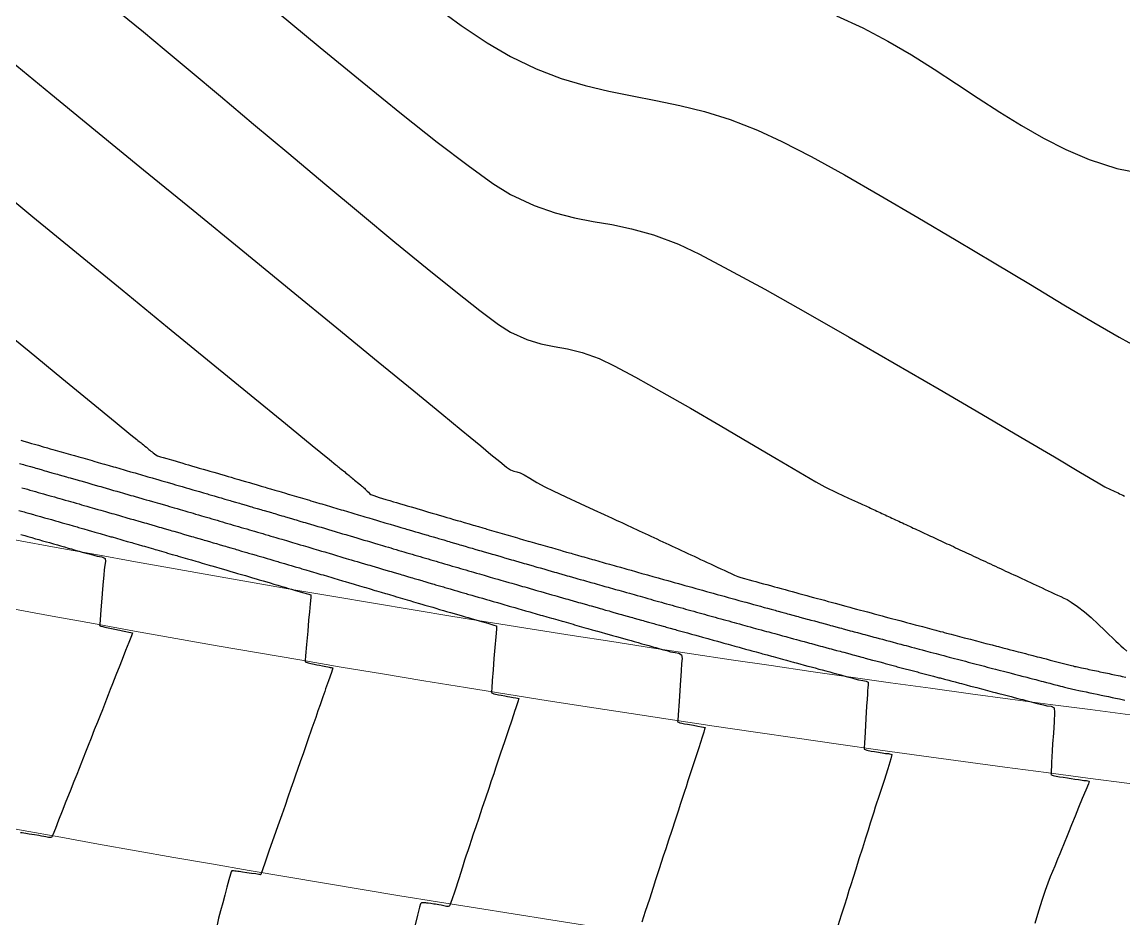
# Model space of a CAD drawing. Header units: millimetres. Extents: x 340454 to 342791, y 6993867 to 6995092.
# Drawn here: x 341342.68 to 341391.12, y 6994434.38 to 6994473.82 of the extents above; entities that cross this region are included whole.
import ezdxf

# ---------------------------------------------------------------- set-up
doc = ezdxf.new("R2010")
doc.units = ezdxf.units.MM
doc.header["$LTSCALE"] = 10
for name, color, linetype in [('T-HM-CURVA_INTERMEDIARIA', 45, 'Continuous'), ('T-HM-CURVA_MESTRA', 20, 'Continuous'), ('URB-Calçadas', 2, 'Continuous'), ('URB-Quadras', 3, 'Continuous')]:
    doc.layers.add(name, color=color, linetype=linetype)

msp = doc.modelspace()

# ---------------------------------------------------------------- linework, layer by layer
at = {"layer": 'T-HM-CURVA_INTERMEDIARIA', "color": 45, "linetype": 'Continuous', "lineweight": -3, "flags": 128}
for points, elevation in [([(341360.784, 6994474.553), (341361.989, 6994473.668), (341363.119, 6994472.909), (341364.149, 6994472.306), (341365.287, 6994471.762), (341366.378, 6994471.346), (341367.434, 6994471.029), (341368.47, 6994470.781), (341369.499, 6994470.573), (341370.534, 6994470.373), (341371.59, 6994470.153), (341372.678, 6994469.883), (341373.814, 6994469.533), (341375.009, 6994469.073), (341376.08, 6994468.573), (341377.369, 6994467.905), (341378.827, 6994467.102), (341380.408, 6994466.2), (341382.064, 6994465.231), (341383.747, 6994464.232), (341385.409, 6994463.235), (341387.004, 6994462.276), (341388.483, 6994461.388), (341389.799, 6994460.606), (341390.905, 6994459.964), (341391.753, 6994459.496)], 702), ([(341353.896, 6994474.269), (341355.786, 6994472.698), (341357.624, 6994471.189), (341359.356, 6994469.789), (341360.928, 6994468.547), (341362.286, 6994467.51), (341363.378, 6994466.727), (341364.149, 6994466.246), (341365.189, 6994465.755), (341366.113, 6994465.428), (341366.963, 6994465.212), (341367.779, 6994465.058), (341368.603, 6994464.916), (341369.476, 6994464.733), (341370.439, 6994464.461), (341371.532, 6994464.048), (341372.459, 6994463.608), (341373.749, 6994462.933), (341375.325, 6994462.071), (341377.114, 6994461.067), (341379.038, 6994459.969), (341381.022, 6994458.824), (341382.992, 6994457.677), (341384.872, 6994456.575), (341386.586, 6994455.566), (341388.059, 6994454.696), (341389.215, 6994454.01), (341389.979, 6994453.557), (341390.276, 6994453.383), (341390.527, 6994453.263), (341390.658, 6994453.205), (341390.723, 6994453.175), (341390.79, 6994453.144), (341390.858, 6994453.112), (341390.928, 6994453.079), (341391, 6994453.046), (341391.074, 6994453.011), (341391.149, 6994452.976)], 701), ([(341378.487, 6994474.097), (341379.641, 6994473.564), (341380.734, 6994472.987), (341381.776, 6994472.378), (341382.78, 6994471.748), (341383.754, 6994471.11), (341384.71, 6994470.476), (341385.658, 6994469.858), (341386.61, 6994469.267), (341387.575, 6994468.716), (341388.565, 6994468.216), (341389.59, 6994467.78), (341390.813, 6994467.387), (341391.94, 6994467.156)], 703), ([(341342.196, 6994472.096), (341343.952, 6994470.659), (341345.914, 6994469.053), (341348.018, 6994467.331), (341350.196, 6994465.547), (341352.384, 6994463.757), (341354.514, 6994462.013), (341356.521, 6994460.37), (341358.337, 6994458.883), (341359.898, 6994457.605), (341361.137, 6994456.591), (341361.988, 6994455.895), (341362.384, 6994455.571), (341362.852, 6994455.183), (341363.294, 6994454.812), (341363.679, 6994454.49), (341363.975, 6994454.25), (341364.149, 6994454.127), (341364.296, 6994454.071), (341364.423, 6994454.047), (341364.576, 6994454), (341364.753, 6994453.906), (341365.002, 6994453.757), (341365.309, 6994453.575), (341365.66, 6994453.383), (341366.033, 6994453.2), (341366.588, 6994452.94), (341367.216, 6994452.649), (341367.81, 6994452.376), (341368.263, 6994452.169), (341368.466, 6994452.077), (341368.585, 6994452.021), (341368.705, 6994451.965), (341368.825, 6994451.909), (341368.946, 6994451.853), (341369.068, 6994451.796), (341369.191, 6994451.739), (341369.313, 6994451.682), (341369.438, 6994451.624), (341369.562, 6994451.566), (341369.688, 6994451.508), (341369.814, 6994451.449), (341369.941, 6994451.39), (341370.068, 6994451.331), (341370.197, 6994451.27), (341370.326, 6994451.211), (341370.456, 6994451.15), (341370.587, 6994451.089), (341370.719, 6994451.028), (341370.851, 6994450.966), (341370.985, 6994450.904), (341371.118, 6994450.842), (341371.254, 6994450.778), (341371.389, 6994450.715), (341371.527, 6994450.652), (341371.664, 6994450.588), (341371.803, 6994450.523), (341371.942, 6994450.458), (341372.083, 6994450.392), (341372.224, 6994450.327), (341372.367, 6994450.26), (341372.51, 6994450.194), (341372.655, 6994450.126), (341372.799, 6994450.059), (341372.947, 6994449.99), (341373.093, 6994449.922), (341373.243, 6994449.853), (341373.391, 6994449.783), (341373.543, 6994449.713), (341373.698, 6994449.641), (341373.848, 6994449.571), (341373.993, 6994449.498), (341374.142, 6994449.434), (341374.282, 6994449.39), (341374.445, 6994449.348), (341374.638, 6994449.297), (341374.807, 6994449.251), (341374.942, 6994449.214), (341375.111, 6994449.167), (341375.28, 6994449.121), (341375.414, 6994449.084), (341375.584, 6994449.037), (341375.753, 6994448.991), (341375.887, 6994448.954), (341376.056, 6994448.908), (341376.226, 6994448.861), (341376.36, 6994448.825), (341376.529, 6994448.778), (341376.699, 6994448.732), (341376.833, 6994448.696), (341377.002, 6994448.649), (341377.172, 6994448.603), (341377.306, 6994448.567), (341377.475, 6994448.521), (341377.645, 6994448.475), (341377.779, 6994448.438), (341377.948, 6994448.392), (341378.118, 6994448.346), (341378.252, 6994448.31), (341378.421, 6994448.264), (341378.591, 6994448.218), (341378.725, 6994448.182), (341378.894, 6994448.136), (341379.064, 6994448.091), (341379.198, 6994448.054), (341379.367, 6994448.009), (341379.537, 6994447.963), (341379.671, 6994447.927), (341379.841, 6994447.881), (341380.01, 6994447.836), (341380.144, 6994447.8), (341380.314, 6994447.754), (341380.483, 6994447.709), (341380.618, 6994447.673), (341380.787, 6994447.628), (341380.956, 6994447.582), (341381.091, 6994447.547), (341381.26, 6994447.501), (341381.429, 6994447.456), (341381.564, 6994447.42), (341381.733, 6994447.375), (341381.948, 6994447.318), (341382.129, 6994447.27), (341382.206, 6994447.249), (341382.258, 6994447.236), (341382.368, 6994447.207), (341382.569, 6994447.153), (341382.68, 6994447.124), (341382.735, 6994447.109), (341382.844, 6994447.08), (341383.043, 6994447.028), (341383.153, 6994446.999), (341383.212, 6994446.983), (341383.32, 6994446.954), (341383.517, 6994446.902), (341383.626, 6994446.874), (341383.689, 6994446.857), (341383.894, 6994446.803), (341384.099, 6994446.749), (341384.166, 6994446.731), (341384.369, 6994446.678), (341384.572, 6994446.625), (341384.644, 6994446.606), (341384.844, 6994446.553), (341385.045, 6994446.5), (341385.121, 6994446.481), (341385.32, 6994446.429), (341385.519, 6994446.377), (341385.599, 6994446.356), (341385.795, 6994446.305), (341385.992, 6994446.253), (341386.077, 6994446.231), (341386.27, 6994446.181), (341386.465, 6994446.13), (341386.554, 6994446.107), (341386.672, 6994446.076), (341386.785, 6994446.047), (341386.841, 6994446.032), (341386.907, 6994446.015), (341386.994, 6994445.993), (341387.112, 6994445.962), (341387.301, 6994445.913), (341387.408, 6994445.885), (341387.459, 6994445.872), (341387.51, 6994445.859), (341387.693, 6994445.812), (341387.877, 6994445.764), (341387.933, 6994445.75), (341387.988, 6994445.735), (341388.166, 6994445.689), (341388.346, 6994445.643), (341388.406, 6994445.627), (341388.467, 6994445.612), (341388.64, 6994445.567), (341388.815, 6994445.522), (341388.88, 6994445.505), (341388.945, 6994445.489), (341389.012, 6994445.475), (341389.081, 6994445.46), (341389.252, 6994445.424), (341389.426, 6994445.387), (341389.499, 6994445.372), (341389.571, 6994445.357), (341389.738, 6994445.322), (341389.908, 6994445.286), (341389.984, 6994445.27), (341390.061, 6994445.254), (341390.224, 6994445.22), (341390.389, 6994445.185), (341390.47, 6994445.168), (341390.551, 6994445.151), (341390.709, 6994445.118), (341390.87, 6994445.084), (341390.956, 6994445.066), (341391.042, 6994445.048), (341391.195, 6994445.016)], 699), ([(341341.389, 6994466.703), (341343.149, 6994465.262), (341345.071, 6994463.689), (341347.075, 6994462.049), (341349.076, 6994460.41), (341350.995, 6994458.84), (341352.749, 6994457.405), (341354.255, 6994456.172), (341355.433, 6994455.208), (341356.2, 6994454.58), (341356.474, 6994454.356), (341356.513, 6994454.324), (341356.562, 6994454.284), (341356.611, 6994454.244), (341356.655, 6994454.208), (341356.705, 6994454.166), (341356.765, 6994454.118), (341356.811, 6994454.08), (341356.862, 6994454.038), (341356.92, 6994453.991), (341356.985, 6994453.938), (341357.059, 6994453.877), (341357.1, 6994453.843), (341357.144, 6994453.807), (341357.192, 6994453.768), (341357.243, 6994453.727), (341357.298, 6994453.682), (341357.357, 6994453.633), (341357.421, 6994453.58), (341357.491, 6994453.523), (341357.568, 6994453.46), (341357.609, 6994453.427), (341357.651, 6994453.392), (341357.69, 6994453.356), (341357.729, 6994453.319), (341357.77, 6994453.279), (341357.813, 6994453.238), (341357.858, 6994453.194), (341357.906, 6994453.147), (341357.956, 6994453.096), (341358.011, 6994453.046), (341358.141, 6994452.996), (341358.377, 6994452.916), (341358.524, 6994452.87), (341358.667, 6994452.829), (341358.844, 6994452.778), (341359.011, 6994452.729), (341359.143, 6994452.689), (341359.31, 6994452.64), (341359.478, 6994452.591), (341359.61, 6994452.551), (341359.778, 6994452.502), (341359.945, 6994452.453), (341360.077, 6994452.414), (341360.245, 6994452.365), (341360.412, 6994452.315), (341360.545, 6994452.276), (341360.712, 6994452.227), (341360.879, 6994452.178), (341361.012, 6994452.139), (341361.179, 6994452.09), (341361.347, 6994452.041), (341361.479, 6994452.002), (341361.647, 6994451.953), (341361.814, 6994451.904), (341361.947, 6994451.866), (341362.115, 6994451.817), (341362.328, 6994451.755), (341362.506, 6994451.703), (341362.583, 6994451.68), (341362.633, 6994451.666), (341362.742, 6994451.634), (341362.942, 6994451.576), (341363.051, 6994451.544), (341363.106, 6994451.528), (341363.214, 6994451.497), (341363.412, 6994451.439), (341363.521, 6994451.408), (341363.579, 6994451.391), (341363.687, 6994451.36), (341363.883, 6994451.303), (341363.991, 6994451.272), (341364.053, 6994451.254), (341364.257, 6994451.195), (341364.462, 6994451.136), (341364.526, 6994451.117), (341364.729, 6994451.059), (341364.933, 6994451), (341365, 6994450.981), (341365.201, 6994450.923), (341365.404, 6994450.864), (341365.473, 6994450.845), (341365.674, 6994450.787), (341365.875, 6994450.729), (341365.947, 6994450.709), (341366.146, 6994450.652), (341366.346, 6994450.594), (341366.421, 6994450.573), (341366.619, 6994450.516), (341366.818, 6994450.46), (341366.895, 6994450.438), (341367.092, 6994450.381), (341367.289, 6994450.325), (341367.369, 6994450.302), (341367.564, 6994450.247), (341367.76, 6994450.191), (341367.843, 6994450.168), (341368.037, 6994450.112), (341368.232, 6994450.057), (341368.317, 6994450.033), (341368.51, 6994449.978), (341368.703, 6994449.924), (341368.792, 6994449.899), (341368.983, 6994449.845), (341369.175, 6994449.79), (341369.266, 6994449.765), (341369.456, 6994449.711), (341369.646, 6994449.657), (341369.741, 6994449.631), (341369.929, 6994449.578), (341370.118, 6994449.525), (341370.167, 6994449.511), (341370.216, 6994449.497), (341370.402, 6994449.445), (341370.59, 6994449.392), (341370.64, 6994449.378), (341370.69, 6994449.364), (341370.876, 6994449.312), (341371.062, 6994449.26), (341371.113, 6994449.245), (341371.165, 6994449.231), (341371.349, 6994449.18), (341371.533, 6994449.128), (341371.587, 6994449.113), (341371.64, 6994449.098), (341371.822, 6994449.047), (341372.005, 6994448.996), (341372.06, 6994448.981), (341372.116, 6994448.966), (341372.296, 6994448.916), (341372.477, 6994448.865), (341372.534, 6994448.849), (341372.591, 6994448.834), (341372.769, 6994448.784), (341372.949, 6994448.734), (341373.008, 6994448.718), (341373.066, 6994448.702), (341373.243, 6994448.653), (341373.421, 6994448.603), (341373.481, 6994448.587), (341373.542, 6994448.57), (341373.717, 6994448.522), (341373.893, 6994448.473), (341373.955, 6994448.456), (341374.017, 6994448.438), (341374.191, 6994448.391), (341374.365, 6994448.343), (341374.429, 6994448.325), (341374.493, 6994448.307), (341374.664, 6994448.26), (341374.837, 6994448.213), (341374.903, 6994448.195), (341374.969, 6994448.176), (341375.138, 6994448.13), (341375.309, 6994448.083), (341375.377, 6994448.065), (341375.445, 6994448.046), (341375.612, 6994448), (341375.781, 6994447.954), (341375.851, 6994447.935), (341375.921, 6994447.916), (341376.086, 6994447.87), (341376.253, 6994447.825), (341376.325, 6994447.805), (341376.397, 6994447.785), (341376.56, 6994447.741), (341376.725, 6994447.696), (341376.799, 6994447.676), (341376.873, 6994447.656), (341377.034, 6994447.612), (341377.197, 6994447.568), (341377.273, 6994447.547), (341377.35, 6994447.526), (341377.509, 6994447.483), (341377.669, 6994447.44), (341377.747, 6994447.418), (341377.826, 6994447.397), (341377.983, 6994447.354), (341378.141, 6994447.312), (341378.222, 6994447.29), (341378.303, 6994447.268), (341378.457, 6994447.226), (341378.613, 6994447.184), (341378.696, 6994447.162), (341378.78, 6994447.139), (341378.931, 6994447.098), (341379.085, 6994447.057), (341379.171, 6994447.034), (341379.256, 6994447.011), (341379.406, 6994446.97), (341379.557, 6994446.93), (341379.645, 6994446.906), (341379.733, 6994446.882), (341379.88, 6994446.843), (341380.029, 6994446.803), (341380.12, 6994446.779), (341380.21, 6994446.754), (341380.355, 6994446.716), (341380.501, 6994446.677), (341380.594, 6994446.652), (341380.687, 6994446.627), (341380.829, 6994446.589), (341380.973, 6994446.551), (341381.069, 6994446.525), (341381.165, 6994446.499), (341381.304, 6994446.462), (341381.444, 6994446.425), (341381.543, 6994446.399), (341381.642, 6994446.372), (341381.778, 6994446.336), (341381.916, 6994446.299), (341382.018, 6994446.272), (341382.119, 6994446.245), (341382.253, 6994446.21), (341382.388, 6994446.174), (341382.493, 6994446.146), (341382.597, 6994446.119), (341382.727, 6994446.084), (341382.86, 6994446.049), (341382.967, 6994446.021), (341383.075, 6994445.992), (341383.202, 6994445.959), (341383.332, 6994445.925), (341383.442, 6994445.895), (341383.552, 6994445.866), (341383.676, 6994445.834), (341383.803, 6994445.8), (341383.917, 6994445.77), (341384.03, 6994445.741), (341384.151, 6994445.709), (341384.275, 6994445.676), (341384.392, 6994445.646), (341384.508, 6994445.615), (341384.626, 6994445.584), (341384.747, 6994445.553), (341384.868, 6994445.521), (341384.986, 6994445.49), (341385.102, 6994445.459), (341385.218, 6994445.429), (341385.343, 6994445.397), (341385.465, 6994445.365), (341385.577, 6994445.335), (341385.689, 6994445.306), (341385.818, 6994445.273), (341385.943, 6994445.24), (341386.052, 6994445.212), (341386.161, 6994445.183), (341386.307, 6994445.145), (341386.421, 6994445.116), (341386.485, 6994445.099), (341386.548, 6994445.083), (341386.633, 6994445.061), (341386.708, 6994445.041), (341386.791, 6994445.02), (341386.843, 6994445.006), (341386.9, 6994444.991), (341386.986, 6994444.969), (341387.101, 6994444.939), (341387.242, 6994444.903), (341387.378, 6994444.868), (341387.474, 6994444.843), (341387.57, 6994444.818), (341387.716, 6994444.78), (341387.857, 6994444.744), (341387.948, 6994444.72), (341388.039, 6994444.697), (341388.189, 6994444.658), (341388.336, 6994444.621), (341388.422, 6994444.598), (341388.508, 6994444.576), (341388.628, 6994444.544), (341388.815, 6994444.497), (341389.01, 6994444.455), (341389.134, 6994444.43), (341389.215, 6994444.413), (341389.297, 6994444.396), (341389.462, 6994444.361), (341389.624, 6994444.327), (341389.701, 6994444.311), (341389.778, 6994444.294), (341389.947, 6994444.259), (341390.114, 6994444.224), (341390.187, 6994444.208), (341390.26, 6994444.193), (341390.433, 6994444.157), (341390.604, 6994444.121), (341390.673, 6994444.107), (341390.742, 6994444.092), (341390.919, 6994444.055), (341391.093, 6994444.019), (341391.159, 6994444.005)], 698), ([(341341.49, 6994460.567), (341342.986, 6994459.342), (341344.43, 6994458.161), (341345.724, 6994457.102), (341346.77, 6994456.247), (341347.469, 6994455.674), (341347.725, 6994455.465), (341347.773, 6994455.426), (341347.827, 6994455.381), (341347.868, 6994455.348), (341347.913, 6994455.311), (341347.963, 6994455.27), (341348.018, 6994455.225), (341348.078, 6994455.176), (341348.146, 6994455.121), (341348.22, 6994455.06), (341348.26, 6994455.027), (341348.303, 6994454.992), (341348.348, 6994454.955), (341348.395, 6994454.917), (341348.445, 6994454.876), (341348.498, 6994454.832), (341348.555, 6994454.786), (341348.64, 6994454.752), (341348.771, 6994454.704), (341348.878, 6994454.672), (341349.045, 6994454.624), (341349.243, 6994454.567), (341349.408, 6994454.52), (341349.538, 6994454.482), (341349.703, 6994454.434), (341349.869, 6994454.386), (341350.002, 6994454.347), (341350.17, 6994454.298), (341350.337, 6994454.25), (341350.47, 6994454.211), (341350.637, 6994454.162), (341350.804, 6994454.114), (341350.937, 6994454.075), (341351.104, 6994454.026), (341351.272, 6994453.978), (341351.404, 6994453.939), (341351.571, 6994453.89), (341351.739, 6994453.841), (341351.871, 6994453.802), (341352.039, 6994453.753), (341352.206, 6994453.705), (341352.339, 6994453.666), (341352.506, 6994453.617), (341352.673, 6994453.568), (341352.806, 6994453.529), (341352.973, 6994453.48), (341353.185, 6994453.417), (341353.364, 6994453.365), (341353.44, 6994453.342), (341353.491, 6994453.328), (341353.6, 6994453.296), (341353.798, 6994453.237), (341353.907, 6994453.205), (341353.963, 6994453.189), (341354.071, 6994453.157), (341354.267, 6994453.099), (341354.375, 6994453.067), (341354.435, 6994453.05), (341354.638, 6994452.99), (341354.842, 6994452.93), (341354.908, 6994452.91), (341355.108, 6994452.851), (341355.309, 6994452.791), (341355.38, 6994452.771), (341355.578, 6994452.712), (341355.776, 6994452.653), (341355.852, 6994452.631), (341356.047, 6994452.573), (341356.243, 6994452.515), (341356.324, 6994452.491), (341356.517, 6994452.434), (341356.71, 6994452.376), (341356.797, 6994452.351), (341356.987, 6994452.294), (341357.178, 6994452.237), (341357.269, 6994452.21), (341357.462, 6994452.153), (341357.654, 6994452.096), (341357.741, 6994452.069), (341357.925, 6994452.015), (341358.112, 6994451.959), (341358.163, 6994451.944), (341358.214, 6994451.929), (341358.396, 6994451.875), (341358.579, 6994451.821), (341358.633, 6994451.805), (341358.686, 6994451.789), (341358.866, 6994451.736), (341359.046, 6994451.683), (341359.103, 6994451.666), (341359.159, 6994451.65), (341359.336, 6994451.597), (341359.514, 6994451.545), (341359.573, 6994451.527), (341359.632, 6994451.51), (341359.806, 6994451.459), (341359.981, 6994451.407), (341360.043, 6994451.389), (341360.105, 6994451.371), (341360.276, 6994451.321), (341360.449, 6994451.27), (341360.514, 6994451.251), (341360.578, 6994451.232), (341360.747, 6994451.182), (341360.917, 6994451.133), (341360.984, 6994451.113), (341361.051, 6994451.093), (341361.217, 6994451.045), (341361.385, 6994450.996), (341361.455, 6994450.975), (341361.525, 6994450.955), (341361.688, 6994450.907), (341361.853, 6994450.859), (341361.926, 6994450.838), (341361.998, 6994450.817), (341362.159, 6994450.77), (341362.321, 6994450.722), (341362.397, 6994450.701), (341362.472, 6994450.679), (341362.63, 6994450.633), (341362.79, 6994450.586), (341362.868, 6994450.564), (341362.945, 6994450.541), (341363.102, 6994450.496), (341363.26, 6994450.45), (341363.339, 6994450.427), (341363.419, 6994450.404), (341363.573, 6994450.359), (341363.729, 6994450.314), (341363.811, 6994450.29), (341363.893, 6994450.267), (341364.046, 6994450.223), (341364.2, 6994450.178), (341364.283, 6994450.154), (341364.367, 6994450.13), (341364.518, 6994450.086), (341364.671, 6994450.042), (341364.756, 6994450.018), (341364.841, 6994449.993), (341364.991, 6994449.95), (341365.141, 6994449.907), (341365.228, 6994449.882), (341365.315, 6994449.857), (341365.463, 6994449.815), (341365.612, 6994449.772), (341365.701, 6994449.746), (341365.789, 6994449.721), (341365.936, 6994449.679), (341366.083, 6994449.637), (341366.173, 6994449.611), (341366.264, 6994449.585), (341366.408, 6994449.544), (341366.554, 6994449.502), (341366.646, 6994449.476), (341366.738, 6994449.45), (341366.881, 6994449.409), (341367.025, 6994449.368), (341367.119, 6994449.341), (341367.213, 6994449.315), (341367.354, 6994449.275), (341367.496, 6994449.234), (341367.592, 6994449.207), (341367.688, 6994449.18), (341367.826, 6994449.14), (341367.967, 6994449.1), (341368.065, 6994449.073), (341368.163, 6994449.045), (341368.299, 6994449.006), (341368.438, 6994448.967), (341368.538, 6994448.939), (341368.638, 6994448.911), (341368.772, 6994448.872), (341368.909, 6994448.834), (341369.011, 6994448.805), (341369.113, 6994448.776), (341369.245, 6994448.739), (341369.38, 6994448.701), (341369.484, 6994448.672), (341369.588, 6994448.643), (341369.718, 6994448.606), (341369.851, 6994448.569), (341369.957, 6994448.539), (341370.063, 6994448.509), (341370.192, 6994448.473), (341370.322, 6994448.436), (341370.43, 6994448.406), (341370.539, 6994448.376), (341370.665, 6994448.34), (341370.793, 6994448.304), (341370.904, 6994448.273), (341371.014, 6994448.242), (341371.138, 6994448.208), (341371.264, 6994448.173), (341371.377, 6994448.141), (341371.49, 6994448.11), (341371.612, 6994448.076), (341371.735, 6994448.041), (341371.85, 6994448.009), (341371.966, 6994447.977), (341372.085, 6994447.944), (341372.207, 6994447.91), (341372.324, 6994447.877), (341372.441, 6994447.845), (341372.559, 6994447.812), (341372.678, 6994447.779), (341372.799, 6994447.746), (341372.917, 6994447.713), (341373.033, 6994447.681), (341373.149, 6994447.649), (341373.272, 6994447.614), (341373.393, 6994447.581), (341373.507, 6994447.55), (341373.62, 6994447.518), (341373.746, 6994447.484), (341373.87, 6994447.449), (341373.98, 6994447.419), (341374.091, 6994447.388), (341374.22, 6994447.353), (341374.346, 6994447.318), (341374.454, 6994447.288), (341374.562, 6994447.259), (341374.694, 6994447.223), (341374.822, 6994447.187), (341374.928, 6994447.158), (341375.034, 6994447.129), (341375.167, 6994447.093), (341375.299, 6994447.057), (341375.402, 6994447.028), (341375.505, 6994447), (341375.641, 6994446.963), (341375.775, 6994446.926), (341375.876, 6994446.899), (341375.976, 6994446.871), (341376.115, 6994446.833), (341376.252, 6994446.796), (341376.35, 6994446.769), (341376.447, 6994446.743), (341376.589, 6994446.704), (341376.729, 6994446.666), (341376.823, 6994446.64), (341376.918, 6994446.615), (341377.063, 6994446.575), (341377.206, 6994446.536), (341377.297, 6994446.512), (341377.389, 6994446.487), (341377.537, 6994446.447), (341377.683, 6994446.407), (341377.772, 6994446.383), (341377.86, 6994446.359), (341378.011, 6994446.318), (341378.16, 6994446.278), (341378.246, 6994446.255), (341378.331, 6994446.232), (341378.485, 6994446.19), (341378.637, 6994446.149), (341378.72, 6994446.127), (341378.802, 6994446.105), (341378.959, 6994446.062), (341379.115, 6994446.021), (341379.194, 6994445.999), (341379.273, 6994445.978), (341379.434, 6994445.935), (341379.592, 6994445.892), (341379.668, 6994445.872), (341379.744, 6994445.852), (341379.908, 6994445.808), (341380.07, 6994445.764), (341380.142, 6994445.745), (341380.214, 6994445.726), (341380.382, 6994445.681), (341380.548, 6994445.637), (341380.616, 6994445.618), (341380.685, 6994445.6), (341380.856, 6994445.554), (341381.025, 6994445.509), (341381.091, 6994445.492), (341381.156, 6994445.474), (341381.33, 6994445.428), (341381.503, 6994445.382), (341381.565, 6994445.366), (341381.626, 6994445.349), (341381.805, 6994445.302), (341381.981, 6994445.255), (341382.039, 6994445.24), (341382.097, 6994445.224), (341382.279, 6994445.176), (341382.459, 6994445.128), (341382.513, 6994445.114), (341382.567, 6994445.1), (341382.753, 6994445.051), (341382.938, 6994445.002), (341382.987, 6994444.989), (341383.037, 6994444.976), (341383.227, 6994444.925), (341383.416, 6994444.876), (341383.508, 6994444.852), (341383.702, 6994444.801), (341383.894, 6994444.75), (341383.978, 6994444.728), (341384.176, 6994444.676), (341384.373, 6994444.624), (341384.448, 6994444.605), (341384.65, 6994444.552), (341384.851, 6994444.499), (341384.917, 6994444.482), (341385.124, 6994444.428), (341385.33, 6994444.374), (341385.387, 6994444.359), (341385.457, 6994444.341), (341385.617, 6994444.299), (341385.809, 6994444.249), (341385.991, 6994444.202), (341386.155, 6994444.159), (341386.288, 6994444.125), (341386.456, 6994444.081), (341386.576, 6994444.05), (341386.671, 6994444.025), (341386.767, 6994444), (341386.866, 6994443.975), (341387.039, 6994443.93), (341387.246, 6994443.876), (341387.433, 6994443.828), (341387.584, 6994443.789), (341387.726, 6994443.753), (341387.918, 6994443.731), (341388.053, 6994443.668), (341388.071, 6994443.464), (341388.054, 6994443.049), (341388.019, 6994442.546), (341387.982, 6994442.081), (341387.961, 6994441.779), (341387.947, 6994441.503), (341387.936, 6994441.278), (341387.928, 6994441.107), (341387.917, 6994440.893), (341387.912, 6994440.782), (341387.907, 6994440.732), (341387.956, 6994440.702), (341388.014, 6994440.685), (341388.07, 6994440.671), (341388.141, 6994440.657), (341388.217, 6994440.643), (341388.279, 6994440.633), (341388.448, 6994440.608), (341388.637, 6994440.58), (341388.716, 6994440.569), (341388.794, 6994440.557), (341388.955, 6994440.534), (341389.118, 6994440.51), (341389.211, 6994440.496), (341389.282, 6994440.486), (341389.362, 6994440.474), (341389.471, 6994440.472), (341389.59, 6994440.441), (341389.555, 6994440.317), (341389.443, 6994440.042), (341389.288, 6994439.679), (341389.126, 6994439.288), (341388.968, 6994438.895), (341388.815, 6994438.514), (341388.683, 6994438.187), (341388.591, 6994437.957), (341388.519, 6994437.779), (341388.461, 6994437.637), (341388.389, 6994437.458), (341388.3, 6994437.24), (341388.203, 6994437.002), (341388.084, 6994436.708), (341387.984, 6994436.468), (341387.881, 6994436.226), (341387.771, 6994435.956), (341387.649, 6994435.629), (341387.521, 6994435.24), (341387.362, 6994434.723), (341387.198, 6994434.178)], 697), ([(341342.621, 6994455.429), (341342.755, 6994455.391), (341342.924, 6994455.343), (341343.093, 6994455.295), (341343.228, 6994455.257), (341343.397, 6994455.209), (341343.612, 6994455.148), (341343.792, 6994455.097), (341343.869, 6994455.075), (341343.92, 6994455.06), (341344.03, 6994455.029), (341344.231, 6994454.972), (341344.341, 6994454.94), (341344.397, 6994454.924), (341344.506, 6994454.893), (341344.704, 6994454.837), (341344.814, 6994454.805), (341344.874, 6994454.788), (341344.982, 6994454.757), (341345.178, 6994454.701), (341345.286, 6994454.671), (341345.352, 6994454.652), (341345.555, 6994454.594), (341345.758, 6994454.535), (341345.829, 6994454.515), (341346.03, 6994454.458), (341346.231, 6994454.4), (341346.307, 6994454.378), (341346.504, 6994454.322), (341346.703, 6994454.264), (341346.784, 6994454.241), (341346.979, 6994454.185), (341347.176, 6994454.129), (341347.261, 6994454.104), (341347.454, 6994454.048), (341347.648, 6994453.993), (341347.739, 6994453.967), (341347.929, 6994453.912), (341348.121, 6994453.856), (341348.216, 6994453.829), (341348.404, 6994453.774), (341348.593, 6994453.72), (341348.643, 6994453.705), (341348.694, 6994453.691), (341348.824, 6994453.653), (341349.066, 6994453.583), (341349.302, 6994453.515), (341349.43, 6994453.478), (341349.484, 6994453.462), (341349.538, 6994453.446), (341349.717, 6994453.394), (341349.897, 6994453.342), (341349.954, 6994453.325), (341350.011, 6994453.309), (341350.187, 6994453.258), (341350.365, 6994453.206), (341350.424, 6994453.189), (341350.483, 6994453.172), (341350.657, 6994453.121), (341350.833, 6994453.07), (341350.894, 6994453.052), (341350.956, 6994453.034), (341351.127, 6994452.984), (341351.3, 6994452.933), (341351.364, 6994452.915), (341351.428, 6994452.896), (341351.597, 6994452.847), (341351.768, 6994452.797), (341351.834, 6994452.777), (341351.901, 6994452.758), (341352.068, 6994452.709), (341352.236, 6994452.66), (341352.305, 6994452.64), (341352.374, 6994452.62), (341352.538, 6994452.572), (341352.703, 6994452.523), (341352.775, 6994452.502), (341352.846, 6994452.481), (341353.008, 6994452.434), (341353.171, 6994452.386), (341353.245, 6994452.364), (341353.319, 6994452.342), (341353.478, 6994452.296), (341353.639, 6994452.248), (341353.715, 6994452.226), (341353.792, 6994452.203), (341353.948, 6994452.157), (341354.106, 6994452.111), (341354.185, 6994452.088), (341354.264, 6994452.064), (341354.418, 6994452.019), (341354.574, 6994451.973), (341354.656, 6994451.949), (341354.737, 6994451.925), (341354.889, 6994451.88), (341355.042, 6994451.835), (341355.126, 6994451.81), (341355.21, 6994451.785), (341355.359, 6994451.741), (341355.509, 6994451.696), (341355.596, 6994451.671), (341355.683, 6994451.645), (341355.829, 6994451.602), (341355.977, 6994451.558), (341356.066, 6994451.532), (341356.156, 6994451.505), (341356.299, 6994451.463), (341356.444, 6994451.419), (341356.536, 6994451.392), (341356.628, 6994451.365), (341356.769, 6994451.323), (341356.912, 6994451.28), (341357.007, 6994451.252), (341357.101, 6994451.224), (341357.252, 6994451.179), (341357.397, 6994451.136), (341357.486, 6994451.11), (341357.574, 6994451.084), (341357.706, 6994451.044), (341357.847, 6994451.003), (341357.947, 6994450.973), (341358.047, 6994450.943), (341358.18, 6994450.904), (341358.315, 6994450.864), (341358.418, 6994450.834), (341358.521, 6994450.803), (341358.65, 6994450.765), (341358.782, 6994450.726), (341358.888, 6994450.694), (341358.994, 6994450.663), (341359.121, 6994450.626), (341359.25, 6994450.588), (341359.359, 6994450.556), (341359.467, 6994450.524), (341359.592, 6994450.487), (341359.718, 6994450.45), (341359.83, 6994450.417), (341359.941, 6994450.384), (341360.062, 6994450.349), (341360.186, 6994450.312), (341360.3, 6994450.279), (341360.414, 6994450.245), (341360.533, 6994450.211), (341360.654, 6994450.175), (341360.771, 6994450.141), (341360.888, 6994450.107), (341361.005, 6994450.072), (341361.123, 6994450.038), (341361.244, 6994450.003), (341361.362, 6994449.968), (341361.477, 6994449.935), (341361.591, 6994449.901), (341361.715, 6994449.865), (341361.836, 6994449.83), (341361.948, 6994449.797), (341362.06, 6994449.765), (341362.186, 6994449.728), (341362.31, 6994449.692), (341362.42, 6994449.66), (341362.529, 6994449.628), (341362.658, 6994449.591), (341362.784, 6994449.554), (341362.891, 6994449.523), (341362.998, 6994449.492), (341363.13, 6994449.454), (341363.259, 6994449.417), (341363.363, 6994449.386), (341363.468, 6994449.356), (341363.602, 6994449.318), (341363.733, 6994449.28), (341363.836, 6994449.25), (341363.938, 6994449.22), (341364.074, 6994449.181), (341364.208, 6994449.143), (341364.308, 6994449.114), (341364.409, 6994449.085), (341364.546, 6994449.045), (341364.682, 6994449.006), (341364.781, 6994448.978), (341364.879, 6994448.949), (341365.019, 6994448.909), (341365.157, 6994448.87), (341365.253, 6994448.842), (341365.349, 6994448.814), (341365.492, 6994448.774), (341365.632, 6994448.734), (341365.726, 6994448.707), (341365.82, 6994448.68), (341365.964, 6994448.638), (341366.107, 6994448.598), (341366.199, 6994448.572), (341366.29, 6994448.545), (341366.437, 6994448.503), (341366.582, 6994448.462), (341366.671, 6994448.437), (341366.761, 6994448.411), (341366.91, 6994448.369), (341367.057, 6994448.327), (341367.144, 6994448.302), (341367.231, 6994448.277), (341367.383, 6994448.234), (341367.533, 6994448.192), (341367.617, 6994448.168), (341367.702, 6994448.144), (341367.856, 6994448.1), (341368.008, 6994448.057), (341368.09, 6994448.034), (341368.172, 6994448.011), (341368.329, 6994447.966), (341368.484, 6994447.923), (341368.563, 6994447.9), (341368.643, 6994447.878), (341368.802, 6994447.833), (341368.959, 6994447.788), (341369.036, 6994447.767), (341369.113, 6994447.745), (341369.275, 6994447.699), (341369.435, 6994447.654), (341369.509, 6994447.633), (341369.584, 6994447.612), (341369.748, 6994447.566), (341369.911, 6994447.521), (341369.983, 6994447.5), (341370.054, 6994447.48), (341370.221, 6994447.433), (341370.387, 6994447.387), (341370.456, 6994447.368), (341370.525, 6994447.348), (341370.695, 6994447.301), (341370.863, 6994447.254), (341370.929, 6994447.235), (341370.995, 6994447.217), (341371.168, 6994447.169), (341371.339, 6994447.121), (341371.402, 6994447.103), (341371.466, 6994447.086), (341371.641, 6994447.037), (341371.815, 6994446.988), (341371.876, 6994446.972), (341371.936, 6994446.955), (341372.115, 6994446.905), (341372.292, 6994446.856), (341372.349, 6994446.84), (341372.407, 6994446.824), (341372.588, 6994446.774), (341372.768, 6994446.724), (341372.823, 6994446.709), (341372.877, 6994446.694), (341373.062, 6994446.643), (341373.245, 6994446.592), (341373.296, 6994446.578), (341373.347, 6994446.564), (341373.535, 6994446.512), (341373.722, 6994446.46), (341373.818, 6994446.434), (341374.009, 6994446.381), (341374.199, 6994446.329), (341374.288, 6994446.304), (341374.483, 6994446.251), (341374.676, 6994446.198), (341374.759, 6994446.175), (341374.956, 6994446.121), (341375.153, 6994446.067), (341375.229, 6994446.046), (341375.43, 6994445.991), (341375.63, 6994445.937), (341375.699, 6994445.918), (341375.904, 6994445.862), (341376.107, 6994445.807), (341376.169, 6994445.79), (341376.278, 6994445.76), (341376.476, 6994445.706), (341376.585, 6994445.677), (341376.639, 6994445.662), (341376.709, 6994445.643), (341376.87, 6994445.599), (341377.062, 6994445.547), (341377.222, 6994445.503), (341377.363, 6994445.465), (341377.54, 6994445.417), (341377.711, 6994445.371), (341377.846, 6994445.334), (341378.017, 6994445.288), (341378.188, 6994445.242), (341378.324, 6994445.205), (341378.495, 6994445.159), (341378.666, 6994445.113), (341378.802, 6994445.077), (341378.973, 6994445.031), (341379.15, 6994444.983), (341379.292, 6994444.945), (341379.451, 6994444.902), (341379.634, 6994444.862), (341379.787, 6994444.83), (341379.87, 6994444.79), (341379.878, 6994444.68), (341379.855, 6994444.548), (341379.849, 6994444.433), (341379.838, 6994444.259), (341379.826, 6994444.047), (341379.808, 6994443.74), (341379.777, 6994443.198), (341379.741, 6994442.597), (341379.713, 6994442.108), (341379.701, 6994441.905), (341379.696, 6994441.853), (341379.744, 6994441.825), (341379.812, 6994441.804), (341379.872, 6994441.79), (341379.943, 6994441.775), (341380, 6994441.765), (341380.149, 6994441.74), (341380.322, 6994441.711), (341380.407, 6994441.697), (341380.487, 6994441.684), (341380.562, 6994441.671), (341380.637, 6994441.659), (341380.774, 6994441.656), (341380.915, 6994441.613), (341380.875, 6994441.415), (341380.743, 6994440.985), (341380.571, 6994440.461), (341380.41, 6994439.981), (341380.311, 6994439.683), (341380.243, 6994439.467), (341380.189, 6994439.296), (341380.12, 6994439.079), (341380.05, 6994438.858), (341379.967, 6994438.594), (341379.869, 6994438.284), (341379.756, 6994437.925), (341379.62, 6994437.496), (341379.471, 6994437.021), (341379.329, 6994436.569), (341379.214, 6994436.203), (341379.113, 6994435.881), (341379.032, 6994435.625), (341378.931, 6994435.302), (341378.829, 6994434.982), (341378.692, 6994434.549), (341378.543, 6994434.08)], 696), ([(341342.676, 6994453.343), (341342.795, 6994453.309), (341342.912, 6994453.276), (341343.029, 6994453.243), (341343.152, 6994453.208), (341343.273, 6994453.174), (341343.388, 6994453.141), (341343.502, 6994453.108), (341343.628, 6994453.073), (341343.751, 6994453.038), (341343.864, 6994453.006), (341343.976, 6994452.974), (341344.104, 6994452.937), (341344.23, 6994452.901), (341344.34, 6994452.87), (341344.449, 6994452.839), (341344.58, 6994452.802), (341344.708, 6994452.765), (341344.815, 6994452.734), (341344.923, 6994452.704), (341345.056, 6994452.666), (341345.186, 6994452.629), (341345.291, 6994452.598), (341345.396, 6994452.568), (341345.532, 6994452.53), (341345.665, 6994452.492), (341345.767, 6994452.462), (341345.87, 6994452.433), (341346.008, 6994452.393), (341346.143, 6994452.355), (341346.243, 6994452.326), (341346.343, 6994452.297), (341346.483, 6994452.257), (341346.622, 6994452.217), (341346.719, 6994452.189), (341346.817, 6994452.161), (341346.959, 6994452.12), (341347.1, 6994452.08), (341347.195, 6994452.052), (341347.29, 6994452.025), (341347.435, 6994451.983), (341347.579, 6994451.942), (341347.671, 6994451.915), (341347.764, 6994451.888), (341347.912, 6994451.846), (341348.057, 6994451.804), (341348.147, 6994451.778), (341348.238, 6994451.752), (341348.388, 6994451.708), (341348.536, 6994451.666), (341348.624, 6994451.64), (341348.711, 6994451.615), (341348.797, 6994451.59), (341348.883, 6994451.565), (341349.035, 6994451.521), (341349.185, 6994451.478), (341349.268, 6994451.453), (341349.352, 6994451.429), (341349.506, 6994451.384), (341349.659, 6994451.34), (341349.74, 6994451.317), (341349.821, 6994451.293), (341349.977, 6994451.248), (341350.132, 6994451.203), (341350.211, 6994451.18), (341350.289, 6994451.157), (341350.448, 6994451.111), (341350.606, 6994451.065), (341350.682, 6994451.043), (341350.758, 6994451.02), (341350.92, 6994450.973), (341351.08, 6994450.927), (341351.153, 6994450.905), (341351.227, 6994450.884), (341351.391, 6994450.836), (341351.553, 6994450.789), (341351.624, 6994450.768), (341351.695, 6994450.747), (341351.862, 6994450.698), (341352.027, 6994450.65), (341352.096, 6994450.63), (341352.164, 6994450.61), (341352.333, 6994450.56), (341352.501, 6994450.511), (341352.567, 6994450.492), (341352.633, 6994450.473), (341352.804, 6994450.422), (341352.975, 6994450.372), (341353.038, 6994450.354), (341353.101, 6994450.335), (341353.276, 6994450.284), (341353.449, 6994450.233), (341353.509, 6994450.215), (341353.57, 6994450.197), (341353.747, 6994450.145), (341353.922, 6994450.094), (341353.98, 6994450.077), (341354.038, 6994450.06), (341354.218, 6994450.007), (341354.396, 6994449.954), (341354.452, 6994449.938), (341354.507, 6994449.921), (341354.689, 6994449.868), (341354.87, 6994449.814), (341354.923, 6994449.799), (341354.975, 6994449.783), (341355.16, 6994449.728), (341355.344, 6994449.674), (341355.394, 6994449.659), (341355.444, 6994449.645), (341355.632, 6994449.589), (341355.818, 6994449.534), (341355.912, 6994449.506), (341356.103, 6994449.449), (341356.292, 6994449.393), (341356.381, 6994449.367), (341356.57, 6994449.311), (341356.766, 6994449.252), (341356.825, 6994449.235), (341356.885, 6994449.217), (341357.067, 6994449.163), (341357.24, 6994449.112), (341357.317, 6994449.089), (341357.516, 6994449.03), (341357.714, 6994448.971), (341357.786, 6994448.95), (341357.988, 6994448.89), (341358.189, 6994448.831), (341358.254, 6994448.811), (341358.459, 6994448.751), (341358.663, 6994448.691), (341358.723, 6994448.673), (341358.832, 6994448.641), (341359.03, 6994448.583), (341359.138, 6994448.551), (341359.192, 6994448.535), (341359.302, 6994448.503), (341359.503, 6994448.444), (341359.612, 6994448.412), (341359.661, 6994448.397), (341359.731, 6994448.377), (341359.893, 6994448.329), (341360.087, 6994448.272), (341360.248, 6994448.225), (341360.387, 6994448.185), (341360.562, 6994448.133), (341360.732, 6994448.084), (341360.867, 6994448.044), (341361.037, 6994447.995), (341361.207, 6994447.945), (341361.342, 6994447.906), (341361.512, 6994447.856), (341361.682, 6994447.807), (341361.817, 6994447.768), (341361.987, 6994447.718), (341362.157, 6994447.669), (341362.293, 6994447.63), (341362.463, 6994447.58), (341362.633, 6994447.531), (341362.768, 6994447.492), (341362.938, 6994447.443), (341363.151, 6994447.381), (341363.328, 6994447.33), (341363.414, 6994447.305), (341363.48, 6994447.29), (341363.537, 6994447.27), (341363.531, 6994447.129), (341363.503, 6994446.785), (341363.465, 6994446.324), (341363.425, 6994445.833), (341363.387, 6994445.338), (341363.351, 6994444.873), (341363.324, 6994444.526), (341363.313, 6994444.389), (341363.307, 6994444.338), (341363.355, 6994444.307), (341363.425, 6994444.285), (341363.497, 6994444.266), (341363.56, 6994444.252), (341363.627, 6994444.239), (341363.746, 6994444.217), (341363.908, 6994444.186), (341364.016, 6994444.166), (341364.124, 6994444.147), (341364.274, 6994444.119), (341364.393, 6994444.097), (341364.463, 6994444.088), (341364.522, 6994444.073), (341364.479, 6994443.928), (341364.387, 6994443.663), (341364.329, 6994443.496), (341364.299, 6994443.405), (341364.268, 6994443.315), (341364.205, 6994443.127), (341364.063, 6994442.703), (341363.886, 6994442.173), (341363.717, 6994441.669), (341363.6, 6994441.318), (341363.496, 6994441.01), (341363.413, 6994440.765), (341363.309, 6994440.456), (341363.193, 6994440.113), (341363.05, 6994439.69), (341362.898, 6994439.238), (341362.753, 6994438.808), (341362.626, 6994438.432), (341362.517, 6994438.107), (341362.424, 6994437.83), (341362.347, 6994437.598), (341362.27, 6994437.371), (341362.21, 6994437.191), (341362.134, 6994436.965), (341362.036, 6994436.653), (341361.881, 6994436.151), (341361.707, 6994435.602), (341361.579, 6994435.227), (341361.502, 6994435.032), (341361.464, 6994434.96), (341361.45, 6994434.945), (341361.417, 6994434.931), (341361.34, 6994434.926), (341361.219, 6994434.955), (341361.107, 6994434.992), (341361.005, 6994435.006), (341360.921, 6994435.018), (341360.853, 6994435.027), (341360.786, 6994435.036), (341360.655, 6994435.054), (341360.538, 6994435.071), (341360.477, 6994435.078), (341360.426, 6994435.084), (341360.347, 6994435.09), (341360.297, 6994435.092), (341360.236, 6994435.09), (341360.193, 6994435.05), (341360.155, 6994434.898), (341360.067, 6994434.542), (341359.962, 6994434.117)], 694), ([(341342.541, 6994452.346), (341342.71, 6994452.298), (341342.777, 6994452.279), (341342.845, 6994452.26), (341343.017, 6994452.211), (341343.189, 6994452.162), (341343.254, 6994452.144), (341343.319, 6994452.125), (341343.494, 6994452.076), (341343.667, 6994452.026), (341343.73, 6994452.008), (341343.793, 6994451.991), (341343.97, 6994451.94), (341344.146, 6994451.89), (341344.207, 6994451.873), (341344.267, 6994451.856), (341344.447, 6994451.804), (341344.625, 6994451.754), (341344.683, 6994451.737), (341344.741, 6994451.72), (341344.923, 6994451.668), (341345.104, 6994451.617), (341345.159, 6994451.601), (341345.215, 6994451.585), (341345.399, 6994451.532), (341345.583, 6994451.48), (341345.636, 6994451.465), (341345.689, 6994451.449), (341345.876, 6994451.396), (341346.062, 6994451.343), (341346.112, 6994451.328), (341346.163, 6994451.313), (341346.352, 6994451.259), (341346.54, 6994451.205), (341346.589, 6994451.191), (341346.637, 6994451.177), (341346.829, 6994451.122), (341347.019, 6994451.068), (341347.112, 6994451.041), (341347.306, 6994450.985), (341347.499, 6994450.93), (341347.586, 6994450.904), (341347.782, 6994450.848), (341347.978, 6994450.791), (341348.06, 6994450.768), (341348.259, 6994450.71), (341348.457, 6994450.653), (341348.534, 6994450.631), (341348.61, 6994450.609), (341348.809, 6994450.551), (341349.008, 6994450.493), (341349.079, 6994450.473), (341349.281, 6994450.414), (341349.482, 6994450.356), (341349.548, 6994450.337), (341349.753, 6994450.277), (341349.957, 6994450.218), (341350.018, 6994450.2), (341350.126, 6994450.169), (341350.323, 6994450.112), (341350.431, 6994450.08), (341350.487, 6994450.064), (341350.596, 6994450.032), (341350.796, 6994449.974), (341350.905, 6994449.942), (341350.956, 6994449.927), (341351.026, 6994449.907), (341351.187, 6994449.86), (341351.38, 6994449.804), (341351.539, 6994449.757), (341351.679, 6994449.716), (341351.854, 6994449.665), (341352.024, 6994449.615), (341352.158, 6994449.576), (341352.328, 6994449.526), (341352.498, 6994449.477), (341352.633, 6994449.437), (341352.803, 6994449.387), (341352.972, 6994449.337), (341353.107, 6994449.298), (341353.277, 6994449.248), (341353.447, 6994449.198), (341353.582, 6994449.158), (341353.751, 6994449.108), (341353.921, 6994449.058), (341354.056, 6994449.019), (341354.226, 6994448.969), (341354.396, 6994448.919), (341354.531, 6994448.879), (341354.7, 6994448.829), (341354.905, 6994448.768), (341355.074, 6994448.718), (341355.175, 6994448.689), (341355.286, 6994448.667), (341355.375, 6994448.629), (341355.376, 6994448.509), (341355.352, 6994448.244), (341355.315, 6994447.892), (341355.279, 6994447.514), (341355.237, 6994447.03), (341355.188, 6994446.448), (341355.146, 6994445.958), (341355.128, 6994445.75), (341355.124, 6994445.693), (341355.17, 6994445.668), (341355.257, 6994445.639), (341355.314, 6994445.625), (341355.377, 6994445.61), (341355.445, 6994445.596), (341355.525, 6994445.58), (341355.638, 6994445.558), (341355.752, 6994445.536), (341355.885, 6994445.51), (341356.027, 6994445.482), (341356.122, 6994445.464), (341356.174, 6994445.454), (341356.225, 6994445.444), (341356.287, 6994445.435), (341356.343, 6994445.421), (341356.28, 6994445.223), (341356.15, 6994444.852), (341356.064, 6994444.612), (341356.024, 6994444.496), (341355.985, 6994444.382), (341355.945, 6994444.268), (341355.906, 6994444.154), (341355.86, 6994444.021), (341355.782, 6994443.798), (341355.688, 6994443.528), (341355.587, 6994443.238), (341355.424, 6994442.767), (341355.233, 6994442.218), (341355.05, 6994441.689), (341354.908, 6994441.283), (341354.794, 6994440.954), (341354.705, 6994440.697), (341354.615, 6994440.441), (341354.5, 6994440.112), (341354.37, 6994439.739), (341354.24, 6994439.371), (341354.097, 6994438.963), (341353.925, 6994438.473), (341353.748, 6994437.971), (341353.549, 6994437.404), (341353.362, 6994436.873), (341353.245, 6994436.543), (341353.189, 6994436.384), (341353.17, 6994436.333), (341353.167, 6994436.326), (341353.158, 6994436.325), (341353.121, 6994436.331), (341353.093, 6994436.336), (341352.951, 6994436.358), (341352.77, 6994436.384), (341352.665, 6994436.4), (341352.561, 6994436.415), (341352.373, 6994436.443), (341352.226, 6994436.465), (341352.17, 6994436.473), (341352.088, 6994436.483), (341352.027, 6994436.488), (341351.974, 6994436.491), (341351.909, 6994436.49), (341351.866, 6994436.447), (341351.84, 6994436.35), (341351.775, 6994436.106), (341351.689, 6994435.777), (341351.597, 6994435.427), (341351.501, 6994435.082), (341351.401, 6994434.735), (341351.313, 6994434.408), (341351.25, 6994434.119)], 693), ([(341342.625, 6994451.287), (341342.797, 6994451.239), (341342.933, 6994451.2), (341343.104, 6994451.151), (341343.276, 6994451.103), (341343.412, 6994451.064), (341343.583, 6994451.015), (341343.755, 6994450.966), (341343.891, 6994450.928), (341344.063, 6994450.879), (341344.234, 6994450.83), (341344.37, 6994450.791), (341344.542, 6994450.742), (341344.713, 6994450.693), (341344.85, 6994450.654), (341345.021, 6994450.605), (341345.193, 6994450.556), (341345.329, 6994450.517), (341345.5, 6994450.468), (341345.685, 6994450.415), (341345.834, 6994450.373), (341345.98, 6994450.331), (341346.185, 6994450.303), (341346.327, 6994450.231), (341346.352, 6994450.106), (341346.321, 6994449.937), (341346.287, 6994449.732), (341346.269, 6994449.498), (341346.247, 6994449.224), (341346.22, 6994448.888), (341346.188, 6994448.49), (341346.147, 6994447.978), (341346.111, 6994447.536), (341346.096, 6994447.346), (341346.091, 6994447.291), (341346.146, 6994447.262), (341346.229, 6994447.236), (341346.318, 6994447.212), (341346.39, 6994447.195), (341346.465, 6994447.179), (341346.608, 6994447.15), (341346.764, 6994447.119), (341346.829, 6994447.105), (341346.895, 6994447.092), (341346.984, 6994447.074), (341347.096, 6994447.052), (341347.245, 6994447.021), (341347.378, 6994446.994), (341347.465, 6994446.983), (341347.534, 6994446.963), (341347.49, 6994446.83), (341347.373, 6994446.538), (341347.233, 6994446.189), (341347.123, 6994445.906), (341346.971, 6994445.519), (341346.808, 6994445.101), (341346.661, 6994444.725), (341346.559, 6994444.467), (341346.467, 6994444.231), (341346.393, 6994444.043), (341346.3, 6994443.807), (341346.209, 6994443.579), (341346.109, 6994443.325), (341345.993, 6994443.033), (341345.857, 6994442.691), (341345.716, 6994442.333), (341345.587, 6994442.005), (341345.47, 6994441.71), (341345.368, 6994441.451), (341345.266, 6994441.193), (341345.185, 6994440.989), (341345.083, 6994440.731), (341344.958, 6994440.418), (341344.791, 6994440), (341344.609, 6994439.545), (341344.438, 6994439.12), (341344.285, 6994438.724), (341344.147, 6994438.355), (341344.037, 6994438.077), (341343.97, 6994437.955), (341343.846, 6994437.96), (341343.726, 6994437.994), (341343.63, 6994438.01), (341343.534, 6994438.026), (341343.411, 6994438.046), (341343.234, 6994438.075), (341342.999, 6994438.113), (341342.847, 6994438.138), (341342.762, 6994438.152), (341342.69, 6994438.161), (341342.609, 6994438.171)], 692)]:
    msp.add_lwpolyline(points, dxfattribs=dict(at, elevation=elevation))
at = {"layer": 'T-HM-CURVA_MESTRA', "color": 20, "linetype": 'Continuous', "lineweight": -3, "flags": 128}
for points, elevation in [([(341346.945, 6994474.263), (341348.012, 6994473.389), (341348.93, 6994472.631), (341350.075, 6994471.674), (341351.4, 6994470.562), (341352.858, 6994469.335), (341354.402, 6994468.038), (341355.983, 6994466.712), (341357.556, 6994465.399), (341359.072, 6994464.143), (341360.484, 6994462.985), (341361.745, 6994461.968), (341362.808, 6994461.134), (341363.625, 6994460.526), (341364.149, 6994460.186), (341364.867, 6994459.861), (341365.49, 6994459.673), (341366.069, 6994459.558), (341366.655, 6994459.454), (341367.299, 6994459.297), (341368.054, 6994459.024), (341368.714, 6994458.704), (341369.653, 6994458.201), (341370.793, 6994457.562), (341372.058, 6994456.836), (341373.371, 6994456.073), (341374.655, 6994455.32), (341375.834, 6994454.626), (341376.83, 6994454.039), (341377.567, 6994453.608), (341377.968, 6994453.383), (341378.506, 6994453.118), (341379.015, 6994452.882), (341379.399, 6994452.712), (341379.562, 6994452.641), (341379.63, 6994452.609), (341379.697, 6994452.578), (341379.766, 6994452.546), (341379.835, 6994452.514), (341379.904, 6994452.482), (341379.973, 6994452.449), (341380.043, 6994452.417), (341380.114, 6994452.384), (341380.185, 6994452.351), (341380.256, 6994452.318), (341380.327, 6994452.284), (341380.4, 6994452.251), (341380.472, 6994452.217), (341380.545, 6994452.183), (341380.618, 6994452.149), (341380.692, 6994452.114), (341380.767, 6994452.08), (341380.841, 6994452.045), (341380.917, 6994452.01), (341380.992, 6994451.975), (341381.069, 6994451.939), (341381.145, 6994451.904), (341381.222, 6994451.868), (341381.3, 6994451.831), (341381.378, 6994451.795), (341381.457, 6994451.758), (341381.536, 6994451.722), (341381.616, 6994451.684), (341381.696, 6994451.647), (341381.777, 6994451.609), (341381.859, 6994451.571), (341381.941, 6994451.533), (341382.023, 6994451.495), (341382.107, 6994451.456), (341382.19, 6994451.417), (341382.275, 6994451.378), (341382.36, 6994451.338), (341382.445, 6994451.298), (341382.532, 6994451.258), (341382.619, 6994451.218), (341382.706, 6994451.177), (341382.794, 6994451.136), (341382.883, 6994451.095), (341382.973, 6994451.053), (341383.063, 6994451.011), (341383.154, 6994450.968), (341383.245, 6994450.926), (341383.338, 6994450.883), (341383.431, 6994450.84), (341383.525, 6994450.796), (341383.619, 6994450.752), (341383.715, 6994450.707), (341383.811, 6994450.663), (341383.908, 6994450.617), (341384.005, 6994450.572), (341384.104, 6994450.526), (341384.203, 6994450.48), (341384.304, 6994450.433), (341384.405, 6994450.386), (341384.507, 6994450.338), (341384.61, 6994450.291), (341384.714, 6994450.242), (341384.818, 6994450.194), (341384.924, 6994450.144), (341385.03, 6994450.095), (341385.138, 6994450.045), (341385.246, 6994449.994), (341385.356, 6994449.943), (341385.467, 6994449.892), (341385.579, 6994449.84), (341385.691, 6994449.787), (341385.805, 6994449.734), (341385.919, 6994449.681), (341386.036, 6994449.627), (341386.152, 6994449.572), (341386.271, 6994449.517), (341386.39, 6994449.462), (341386.511, 6994449.405), (341386.633, 6994449.349), (341386.756, 6994449.291), (341386.88, 6994449.234), (341387.006, 6994449.175), (341387.132, 6994449.116), (341387.262, 6994449.056), (341387.39, 6994448.996), (341387.522, 6994448.935), (341387.654, 6994448.873), (341387.789, 6994448.811), (341387.923, 6994448.748), (341388.061, 6994448.684), (341388.198, 6994448.62), (341388.339, 6994448.554), (341388.482, 6994448.493), (341388.624, 6994448.422), (341388.801, 6994448.312), (341389.073, 6994448.127), (341389.389, 6994447.887), (341389.672, 6994447.64), (341389.99, 6994447.34), (341390.274, 6994447.065), (341390.454, 6994446.891), (341390.61, 6994446.745), (341390.766, 6994446.599), (341390.883, 6994446.489), (341390.983, 6994446.396), (341391.102, 6994446.285), (341391.246, 6994446.15)], 700), ([(341342.57, 6994454.408), (341342.74, 6994454.36), (341342.81, 6994454.34), (341342.88, 6994454.32), (341343.046, 6994454.273), (341343.213, 6994454.226), (341343.285, 6994454.205), (341343.358, 6994454.185), (341343.521, 6994454.138), (341343.686, 6994454.091), (341343.761, 6994454.07), (341343.836, 6994454.049), (341343.996, 6994454.003), (341344.159, 6994453.957), (341344.236, 6994453.935), (341344.313, 6994453.913), (341344.472, 6994453.868), (341344.631, 6994453.822), (341344.711, 6994453.799), (341344.791, 6994453.777), (341344.947, 6994453.732), (341345.104, 6994453.687), (341345.187, 6994453.664), (341345.269, 6994453.64), (341345.422, 6994453.596), (341345.577, 6994453.552), (341345.662, 6994453.528), (341345.747, 6994453.503), (341345.898, 6994453.46), (341346.05, 6994453.416), (341346.138, 6994453.391), (341346.225, 6994453.366), (341346.373, 6994453.324), (341346.523, 6994453.281), (341346.613, 6994453.255), (341346.703, 6994453.229), (341346.849, 6994453.187), (341346.996, 6994453.145), (341347.089, 6994453.118), (341347.181, 6994453.092), (341347.324, 6994453.051), (341347.469, 6994453.009), (341347.564, 6994452.981), (341347.659, 6994452.954), (341347.8, 6994452.914), (341347.942, 6994452.872), (341348.04, 6994452.844), (341348.137, 6994452.816), (341348.275, 6994452.776), (341348.415, 6994452.736), (341348.515, 6994452.707), (341348.615, 6994452.678), (341348.735, 6994452.643), (341348.888, 6994452.599), (341349.038, 6994452.556), (341349.156, 6994452.521), (341349.259, 6994452.492), (341349.361, 6994452.462), (341349.492, 6994452.424), (341349.625, 6994452.386), (341349.73, 6994452.355), (341349.835, 6994452.325), (341349.963, 6994452.287), (341350.093, 6994452.25), (341350.2, 6994452.218), (341350.308, 6994452.187), (341350.433, 6994452.151), (341350.561, 6994452.113), (341350.671, 6994452.081), (341350.781, 6994452.049), (341350.904, 6994452.014), (341351.029, 6994451.977), (341351.142, 6994451.944), (341351.254, 6994451.911), (341351.374, 6994451.876), (341351.497, 6994451.84), (341351.612, 6994451.807), (341351.727, 6994451.773), (341351.845, 6994451.739), (341351.965, 6994451.704), (341352.083, 6994451.669), (341352.2, 6994451.635), (341352.317, 6994451.601), (341352.434, 6994451.567), (341352.555, 6994451.531), (341352.674, 6994451.496), (341352.788, 6994451.463), (341352.902, 6994451.429), (341353.025, 6994451.393), (341353.147, 6994451.357), (341353.258, 6994451.325), (341353.37, 6994451.292), (341353.496, 6994451.255), (341353.62, 6994451.218), (341353.729, 6994451.186), (341353.838, 6994451.154), (341353.967, 6994451.116), (341354.093, 6994451.079), (341354.2, 6994451.048), (341354.306, 6994451.016), (341354.438, 6994450.978), (341354.567, 6994450.939), (341354.67, 6994450.909), (341354.774, 6994450.878), (341354.908, 6994450.839), (341355.04, 6994450.8), (341355.141, 6994450.77), (341355.242, 6994450.74), (341355.379, 6994450.699), (341355.513, 6994450.66), (341355.612, 6994450.63), (341355.71, 6994450.601), (341355.85, 6994450.56), (341355.987, 6994450.519), (341356.083, 6994450.491), (341356.178, 6994450.463), (341356.32, 6994450.42), (341356.46, 6994450.379), (341356.553, 6994450.351), (341356.646, 6994450.324), (341356.786, 6994450.282), (341356.934, 6994450.238), (341357.037, 6994450.207), (341357.141, 6994450.177), (341357.281, 6994450.135), (341357.407, 6994450.098), (341357.495, 6994450.072), (341357.582, 6994450.046), (341357.733, 6994450.001), (341357.881, 6994449.957), (341357.966, 6994449.932), (341358.05, 6994449.907), (341358.203, 6994449.862), (341358.355, 6994449.817), (341358.437, 6994449.793), (341358.518, 6994449.769), (341358.674, 6994449.723), (341358.829, 6994449.677), (341358.908, 6994449.654), (341358.987, 6994449.63), (341359.146, 6994449.584), (341359.303, 6994449.537), (341359.379, 6994449.515), (341359.455, 6994449.492), (341359.617, 6994449.445), (341359.777, 6994449.398), (341359.85, 6994449.376), (341359.924, 6994449.355), (341360.088, 6994449.307), (341360.251, 6994449.259), (341360.321, 6994449.238), (341360.392, 6994449.217), (341360.559, 6994449.168), (341360.725, 6994449.12), (341360.793, 6994449.1), (341360.861, 6994449.08), (341361.031, 6994449.031), (341361.2, 6994448.981), (341361.265, 6994448.962), (341361.33, 6994448.943), (341361.503, 6994448.893), (341361.674, 6994448.843), (341361.736, 6994448.825), (341361.799, 6994448.807), (341361.974, 6994448.756), (341362.149, 6994448.705), (341362.208, 6994448.688), (341362.268, 6994448.67), (341362.446, 6994448.619), (341362.624, 6994448.567), (341362.68, 6994448.551), (341362.737, 6994448.534), (341362.918, 6994448.482), (341363.098, 6994448.43), (341363.153, 6994448.414), (341363.207, 6994448.398), (341363.391, 6994448.345), (341363.573, 6994448.292), (341363.625, 6994448.278), (341363.677, 6994448.263), (341363.863, 6994448.209), (341364.049, 6994448.155), (341364.098, 6994448.141), (341364.147, 6994448.127), (341364.336, 6994448.073), (341364.524, 6994448.019), (341364.617, 6994447.992), (341364.808, 6994447.937), (341364.999, 6994447.882), (341365.087, 6994447.857), (341365.281, 6994447.801), (341365.474, 6994447.746), (341365.557, 6994447.723), (341365.754, 6994447.666), (341365.95, 6994447.61), (341366.027, 6994447.588), (341366.227, 6994447.531), (341366.426, 6994447.474), (341366.497, 6994447.454), (341366.699, 6994447.397), (341366.901, 6994447.339), (341366.967, 6994447.321), (341367.172, 6994447.262), (341367.377, 6994447.204), (341367.437, 6994447.187), (341367.546, 6994447.156), (341367.745, 6994447.1), (341367.853, 6994447.069), (341367.907, 6994447.054), (341367.976, 6994447.034), (341368.137, 6994446.989), (341368.329, 6994446.934), (341368.489, 6994446.889), (341368.63, 6994446.85), (341368.806, 6994446.8), (341368.976, 6994446.752), (341369.112, 6994446.714), (341369.282, 6994446.666), (341369.453, 6994446.618), (341369.588, 6994446.58), (341369.758, 6994446.532), (341369.929, 6994446.484), (341370.064, 6994446.446), (341370.235, 6994446.399), (341370.406, 6994446.351), (341370.541, 6994446.313), (341370.712, 6994446.265), (341370.882, 6994446.218), (341371.018, 6994446.18), (341371.188, 6994446.132), (341371.387, 6994446.096), (341371.551, 6994446.069), (341371.665, 6994446), (341371.702, 6994445.83), (341371.672, 6994445.613), (341371.653, 6994445.287), (341371.61, 6994444.658), (341371.56, 6994443.942), (341371.519, 6994443.353), (341371.501, 6994443.108), (341371.496, 6994443.055), (341371.543, 6994443.027), (341371.593, 6994443.011), (341371.686, 6994442.987), (341371.749, 6994442.973), (341371.803, 6994442.963), (341371.934, 6994442.94), (341372.191, 6994442.895), (341372.381, 6994442.862), (341372.555, 6994442.831), (341372.635, 6994442.817), (341372.713, 6994442.804), (341372.687, 6994442.72), (341372.645, 6994442.595), (341372.576, 6994442.381), (341372.424, 6994441.911), (341372.237, 6994441.335), (341372.064, 6994440.801), (341371.954, 6994440.46), (341371.868, 6994440.197), (341371.8, 6994439.989), (341371.714, 6994439.726), (341371.625, 6994439.451), (341371.516, 6994439.115), (341371.388, 6994438.722), (341371.243, 6994438.276), (341371.1, 6994437.837), (341370.976, 6994437.459), (341370.87, 6994437.135), (341370.78, 6994436.859), (341370.69, 6994436.585), (341370.62, 6994436.367), (341370.53, 6994436.093), (341370.421, 6994435.758), (341370.255, 6994435.251), (341370.074, 6994434.7), (341369.922, 6994434.237)], 695)]:
    msp.add_lwpolyline(points, dxfattribs=dict(at, elevation=elevation))
at = {"layer": 'URB-Calçadas', "lineweight": 0}
msp.add_lwpolyline([(341462.148, 6994583.263), (341455.773, 6994517.546, -0.469604), (341447.481, 6994511.319), (341447.481, 6994511.319), (341323.425, 6994526.082, 2.505871), (341322.711, 6994515.09), (341446.721, 6994500.318, -0.457908), (341453.358, 6994492.643), (341448.538, 6994442.956, -0.398793), (341439.073, 6994435.65), (341439.073, 6994435.65, -0.034561), (341322.289, 6994451.995, -0.062194), (341256.159, 6994486.217), (341063.331, 6994608.261), (340993.59, 6994654.346), (340972.95, 6994673.775), (340891.463, 6994782.889, -0.419832), (340892.118, 6994787.121), (340913.215, 6994802.257)], format="xyb", dxfattribs=at)
msp.add_lwpolyline([(341318.269, 6994438.025, 0.031219), (341425.453, 6994422.161, 0.41065), (341428.152, 6994424.411, 0.417747), (341425.982, 6994427.134, -0.031148), (341319.653, 6994442.842, -0.062611), (341250.929, 6994478.284), (341196.268, 6994512.88, 1), (341193.594, 6994508.655), (341248.177, 6994474.108, 0.062822)], format="xyb", close=True, dxfattribs=at)
at = {"layer": 'URB-Quadras', "color": 252, "lineweight": 0}
msp.add_lwpolyline([(341314.966, 6994511.233, 0.224514), (341323.331, 6994513.002), (341446.484, 6994498.332, -0.407826), (341450.869, 6994492.884), (341445.987, 6994442.551, -0.333229), (341440.703, 6994438.544, -0.033289), (341328.539, 6994453.761, 0.054917), (341317.193, 6994485.839, -0.039219), (341316.129, 6994490.762, -0.006575), (341315.526, 6994503.486, 0.042663)], format="xyb", close=True, dxfattribs=at)

doc.saveas('drawing.dxf')
